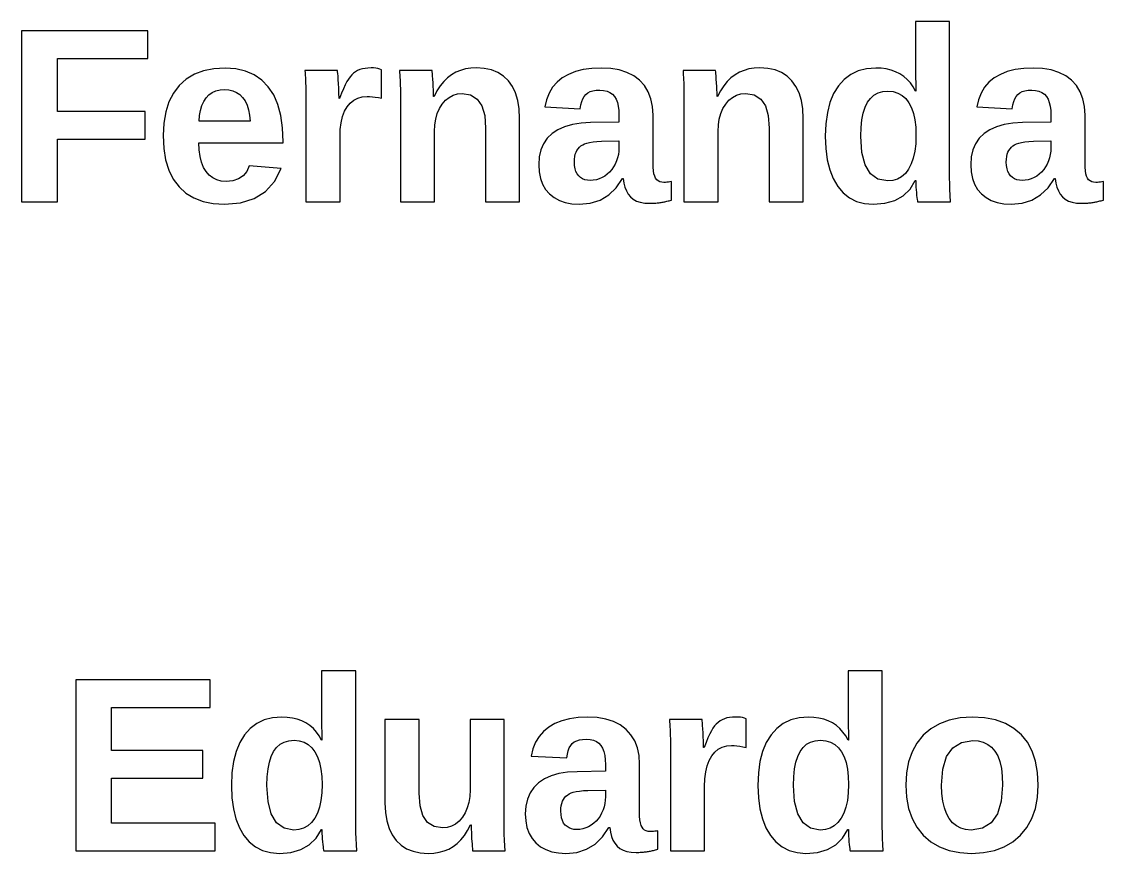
# Model space of a CAD drawing. Header units: metres. Extents: x 18 to 589, y 31 to 387.
# Drawn here: x 464.32 to 512.63, y 88.57 to 125.73 of the extents above; entities that cross this region are included whole.
import ezdxf

# ---------------------------------------------------------------- set-up
doc = ezdxf.new("R2010")
doc.units = ezdxf.units.M

msp = doc.modelspace()

# ---------------------------------------------------------------- linework, layer by layer
for p, q in [((505.768, 125.729), (504.243, 125.729)), ((504.243, 125.729), (504.243, 123.586)), ((505.768, 118.958), (505.768, 125.729)), ((469.961, 125.322), (464.324, 125.322)), ((464.324, 125.322), (464.324, 117.678)), ((469.961, 124.085), (469.961, 125.322)), ((465.924, 121.72), (465.924, 124.085)), ((465.924, 124.085), (469.961, 124.085)), ((472.038, 123.375), (471.677, 123.156)), ((472.447, 123.531), (472.038, 123.375)), ((472.904, 123.625), (472.447, 123.531)), ((473.409, 123.656), (472.904, 123.625)), ((473.891, 123.623), (473.409, 123.656)), ((474.325, 123.522), (473.891, 123.623)), ((474.711, 123.355), (474.325, 123.522)), ((475.05, 123.12), (474.711, 123.355)), ((478.43, 123.548), (476.976, 123.548)), ((476.976, 123.548), (476.982, 123.445)), ((476.982, 123.445), (476.988, 123.336)), ((476.988, 123.336), (476.994, 123.222)), ((476.994, 123.222), (477, 123.102)), ((478.437, 123.493), (478.43, 123.548)), ((478.444, 123.406), (478.437, 123.493)), ((478.453, 123.287), (478.444, 123.406)), ((478.463, 123.136), (478.453, 123.287)), ((478.99, 123.261), (478.918, 123.165)), ((479.067, 123.346), (478.99, 123.261)), ((479.15, 123.421), (479.067, 123.346)), ((479.237, 123.486), (479.15, 123.421)), ((479.33, 123.54), (479.237, 123.486)), ((479.43, 123.584), (479.33, 123.54)), ((479.54, 123.618), (479.43, 123.584)), ((479.66, 123.642), (479.54, 123.618)), ((479.788, 123.657), (479.66, 123.642)), ((479.927, 123.662), (479.788, 123.657)), ((480.04, 123.658), (479.927, 123.662)), ((480.143, 123.649), (480.04, 123.658)), ((480.237, 123.632), (480.143, 123.649)), ((480.323, 123.61), (480.237, 123.632)), ((480.399, 123.58), (480.323, 123.61)), ((480.399, 122.306), (480.399, 123.58)), ((482.652, 123.548), (481.198, 123.548)), ((481.198, 123.548), (481.205, 123.45)), ((481.205, 123.45), (481.211, 123.347)), ((481.211, 123.347), (481.217, 123.239)), ((481.217, 123.239), (481.223, 123.126)), ((482.659, 123.493), (482.652, 123.548)), ((482.667, 123.41), (482.659, 123.493)), ((482.676, 123.3), (482.667, 123.41)), ((482.685, 123.162), (482.676, 123.3)), ((483.34, 123.222), (483.172, 123.056)), ((483.52, 123.358), (483.34, 123.222)), ((483.714, 123.467), (483.52, 123.358)), ((483.922, 123.552), (483.714, 123.467)), ((484.145, 123.613), (483.922, 123.552)), ((484.381, 123.65), (484.145, 123.613)), ((484.632, 123.662), (484.381, 123.65)), ((484.988, 123.639), (484.632, 123.662)), ((485.309, 123.57), (484.988, 123.639)), ((485.596, 123.455), (485.309, 123.57)), ((485.848, 123.294), (485.596, 123.455)), ((486.065, 123.087), (485.848, 123.294)), ((488.469, 123.214), (488.234, 123.021)), ((488.743, 123.373), (488.469, 123.214)), ((489.053, 123.497), (488.743, 123.373)), ((489.401, 123.586), (489.053, 123.497)), ((489.786, 123.639), (489.401, 123.586)), ((490.208, 123.656), (489.786, 123.639)), ((490.632, 123.634), (490.208, 123.656)), ((491.016, 123.569), (490.632, 123.634)), ((491.359, 123.459), (491.016, 123.569)), ((491.661, 123.306), (491.359, 123.459)), ((491.922, 123.108), (491.661, 123.306)), ((495.315, 123.548), (493.861, 123.548)), ((493.861, 123.548), (493.867, 123.45)), ((493.867, 123.45), (493.874, 123.347)), ((493.874, 123.347), (493.88, 123.239)), ((493.88, 123.239), (493.885, 123.126)), ((495.322, 123.493), (495.315, 123.548)), ((495.33, 123.41), (495.322, 123.493)), ((495.338, 123.3), (495.33, 123.41)), ((495.348, 123.162), (495.338, 123.3)), ((496.003, 123.222), (495.835, 123.056)), ((496.183, 123.358), (496.003, 123.222)), ((496.377, 123.467), (496.183, 123.358)), ((496.585, 123.552), (496.377, 123.467)), ((496.807, 123.613), (496.585, 123.552)), ((497.044, 123.65), (496.807, 123.613)), ((497.295, 123.662), (497.044, 123.65)), ((497.651, 123.639), (497.295, 123.662)), ((497.972, 123.57), (497.651, 123.639)), ((498.258, 123.455), (497.972, 123.57)), ((498.51, 123.294), (498.258, 123.455)), ((498.727, 123.087), (498.51, 123.294)), ((501.35, 123.37), (501.056, 123.148)), ((501.684, 123.529), (501.35, 123.37)), ((502.057, 123.625), (501.684, 123.529)), ((502.469, 123.656), (502.057, 123.625)), ((502.712, 123.646), (502.469, 123.656)), ((502.941, 123.615), (502.712, 123.646)), ((503.156, 123.563), (502.941, 123.615)), ((503.358, 123.49), (503.156, 123.563)), ((503.546, 123.396), (503.358, 123.49)), ((503.719, 123.282), (503.546, 123.396)), ((503.875, 123.147), (503.719, 123.282)), ((504.243, 123.586), (504.254, 122.62)), ((507.76, 123.214), (507.525, 123.021)), ((508.033, 123.373), (507.76, 123.214)), ((508.344, 123.497), (508.033, 123.373)), ((508.692, 123.586), (508.344, 123.497)), ((509.077, 123.639), (508.692, 123.586)), ((509.499, 123.656), (509.077, 123.639)), ((509.923, 123.634), (509.499, 123.656)), ((510.307, 123.569), (509.923, 123.634)), ((510.65, 123.459), (510.307, 123.569)), ((510.952, 123.306), (510.65, 123.459)), ((511.213, 123.108), (510.952, 123.306)), ((471.364, 122.875), (471.104, 122.536)), ((471.677, 123.156), (471.364, 122.875)), ((475.341, 122.818), (475.05, 123.12)), ((475.581, 122.452), (475.341, 122.818)), ((477, 123.102), (477.005, 122.976)), ((477.005, 122.976), (477.01, 122.84)), ((477.01, 122.84), (477.014, 122.692)), ((478.473, 122.954), (478.463, 123.136)), ((478.483, 122.769), (478.473, 122.954)), ((478.49, 122.61), (478.483, 122.769)), ((478.692, 122.731), (478.609, 122.527)), ((478.771, 122.905), (478.692, 122.731)), ((478.846, 123.05), (478.771, 122.905)), ((478.918, 123.165), (478.846, 123.05)), ((481.223, 123.126), (481.228, 123.008)), ((481.228, 123.008), (481.233, 122.881)), ((481.233, 122.881), (481.237, 122.74)), ((481.237, 122.74), (481.24, 122.585)), ((482.696, 122.997), (482.685, 123.162)), ((482.705, 122.829), (482.696, 122.997)), ((482.713, 122.684), (482.705, 122.829)), ((483.017, 122.861), (482.874, 122.636)), ((483.172, 123.056), (483.017, 122.861)), ((486.244, 122.835), (486.065, 123.087)), ((486.384, 122.542), (486.244, 122.835)), ((488.038, 122.794), (487.881, 122.534)), ((488.234, 123.021), (488.038, 122.794)), ((492.139, 122.871), (491.922, 123.108)), ((492.308, 122.596), (492.139, 122.871)), ((493.885, 123.126), (493.891, 123.008)), ((493.891, 123.008), (493.896, 122.881)), ((493.896, 122.881), (493.899, 122.74)), ((493.899, 122.74), (493.902, 122.585)), ((495.358, 122.997), (495.348, 123.162)), ((495.368, 122.829), (495.358, 122.997)), ((495.376, 122.684), (495.368, 122.829)), ((495.68, 122.861), (495.537, 122.636)), ((495.835, 123.056), (495.68, 122.861)), ((498.907, 122.835), (498.727, 123.087)), ((499.047, 122.542), (498.907, 122.835)), ((500.801, 122.862), (500.589, 122.517)), ((501.056, 123.148), (500.801, 122.862)), ((504.014, 122.992), (503.875, 123.147)), ((504.137, 122.816), (504.014, 122.992)), ((504.243, 122.62), (504.137, 122.816)), ((507.329, 122.794), (507.172, 122.534)), ((507.525, 123.021), (507.329, 122.794)), ((511.43, 122.871), (511.213, 123.108)), ((511.598, 122.596), (511.43, 122.871)), ((471.104, 122.536), (470.902, 122.143)), ((472.455, 122.16), (472.56, 122.322)), ((472.56, 122.322), (472.686, 122.457)), ((472.686, 122.457), (472.832, 122.561)), ((472.832, 122.561), (472.998, 122.636)), ((472.998, 122.636), (473.183, 122.681)), ((473.183, 122.681), (473.388, 122.696)), ((473.388, 122.696), (473.581, 122.682)), ((473.581, 122.682), (473.758, 122.639)), ((473.758, 122.639), (473.919, 122.568)), ((473.919, 122.568), (474.063, 122.469)), ((474.063, 122.469), (474.191, 122.341)), ((474.191, 122.341), (474.3, 122.184)), ((475.768, 122.023), (475.581, 122.452)), ((477.014, 122.692), (477.017, 122.531)), ((477.017, 122.531), (477.019, 122.357)), ((477.019, 122.357), (477.019, 122.17)), ((478.496, 122.478), (478.49, 122.61)), ((478.499, 122.373), (478.496, 122.478)), ((478.5, 122.295), (478.499, 122.373)), ((478.522, 122.295), (478.5, 122.295)), ((478.609, 122.527), (478.522, 122.295)), ((479.155, 122.221), (479.333, 122.313)), ((479.333, 122.313), (479.53, 122.368)), ((479.53, 122.368), (479.748, 122.387)), ((479.748, 122.387), (479.864, 122.384)), ((479.864, 122.384), (479.987, 122.374)), ((479.987, 122.374), (480.118, 122.358)), ((480.118, 122.358), (480.255, 122.335)), ((480.255, 122.335), (480.399, 122.306)), ((481.24, 122.585), (481.241, 122.417)), ((481.241, 122.417), (481.242, 122.235)), ((481.242, 122.235), (481.242, 117.678)), ((482.718, 122.561), (482.713, 122.684)), ((482.722, 122.46), (482.718, 122.561)), ((482.723, 122.381), (482.722, 122.46)), ((482.744, 122.381), (482.723, 122.381)), ((482.874, 122.636), (482.744, 122.381)), ((483.249, 122.213), (483.411, 122.346)), ((483.411, 122.346), (483.589, 122.441)), ((483.589, 122.441), (483.785, 122.498)), ((483.785, 122.498), (483.998, 122.517)), ((483.998, 122.517), (484.375, 122.455)), ((484.375, 122.455), (484.668, 122.27)), ((484.668, 122.27), (484.877, 121.96)), ((486.484, 122.205), (486.384, 122.542)), ((487.764, 122.241), (487.685, 121.915)), ((487.881, 122.534), (487.764, 122.241)), ((489.338, 122.154), (489.387, 122.282)), ((489.387, 122.282), (489.448, 122.389)), ((489.448, 122.389), (489.522, 122.476)), ((489.522, 122.476), (489.61, 122.546)), ((489.61, 122.546), (489.716, 122.6)), ((489.716, 122.6), (489.84, 122.638)), ((489.84, 122.638), (489.983, 122.661)), ((489.983, 122.661), (490.143, 122.669)), ((490.143, 122.669), (490.315, 122.658)), ((490.315, 122.658), (490.467, 122.624)), ((490.467, 122.624), (490.598, 122.568)), ((490.598, 122.568), (490.709, 122.49)), ((490.709, 122.49), (490.799, 122.39)), ((490.799, 122.39), (490.872, 122.266)), ((490.872, 122.266), (490.928, 122.119)), ((492.428, 122.285), (492.308, 122.596)), ((492.5, 121.937), (492.428, 122.285)), ((493.902, 122.585), (493.904, 122.417)), ((493.904, 122.417), (493.904, 122.235)), ((493.904, 122.235), (493.904, 117.678)), ((495.381, 122.561), (495.376, 122.684)), ((495.384, 122.46), (495.381, 122.561)), ((495.385, 122.381), (495.384, 122.46)), ((495.407, 122.381), (495.385, 122.381)), ((495.537, 122.636), (495.407, 122.381)), ((495.912, 122.213), (496.073, 122.346)), ((496.073, 122.346), (496.252, 122.441)), ((496.252, 122.441), (496.448, 122.498)), ((496.448, 122.498), (496.66, 122.517)), ((496.66, 122.517), (497.037, 122.455)), ((497.037, 122.455), (497.33, 122.27)), ((497.33, 122.27), (497.54, 121.96)), ((499.146, 122.205), (499.047, 122.542)), ((500.589, 122.517), (500.424, 122.119)), ((502.1, 122.124), (502.232, 122.302)), ((502.232, 122.302), (502.389, 122.441)), ((502.389, 122.441), (502.572, 122.541)), ((502.572, 122.541), (502.779, 122.6)), ((502.779, 122.6), (503.012, 122.62)), ((503.012, 122.62), (503.247, 122.6)), ((503.247, 122.6), (503.458, 122.538)), ((503.458, 122.538), (503.645, 122.436)), ((503.645, 122.436), (503.808, 122.292)), ((503.808, 122.292), (503.947, 122.108)), ((504.254, 122.62), (504.243, 122.62)), ((507.054, 122.241), (506.976, 121.915)), ((507.172, 122.534), (507.054, 122.241)), ((508.629, 122.154), (508.678, 122.282)), ((508.678, 122.282), (508.739, 122.389)), ((508.739, 122.389), (508.812, 122.476)), ((508.812, 122.476), (508.901, 122.546)), ((508.901, 122.546), (509.007, 122.6)), ((509.007, 122.6), (509.131, 122.638)), ((509.131, 122.638), (509.273, 122.661)), ((509.273, 122.661), (509.434, 122.669)), ((509.434, 122.669), (509.606, 122.658)), ((509.606, 122.658), (509.757, 122.624)), ((509.757, 122.624), (509.889, 122.568)), ((509.889, 122.568), (510, 122.49)), ((510, 122.49), (510.09, 122.39)), ((510.09, 122.39), (510.162, 122.266)), ((510.162, 122.266), (510.218, 122.119)), ((511.719, 122.285), (511.598, 122.596)), ((511.791, 121.937), (511.719, 122.285)), ((470.902, 122.143), (470.758, 121.696)), ((472.271, 121.532), (472.311, 121.765)), ((472.311, 121.765), (472.372, 121.975)), ((472.372, 121.975), (472.455, 122.16)), ((474.3, 122.184), (474.389, 122)), ((474.389, 122), (474.457, 121.786)), ((474.457, 121.786), (474.505, 121.545)), ((475.901, 121.532), (475.768, 122.023)), ((477.019, 122.17), (477.019, 117.678)), ((478.747, 121.723), (478.861, 121.926)), ((478.861, 121.926), (478.998, 122.092)), ((478.998, 122.092), (479.155, 122.221)), ((482.888, 121.62), (482.983, 121.842)), ((482.983, 121.842), (483.105, 122.042)), ((483.105, 122.042), (483.249, 122.213)), ((484.877, 121.96), (485.003, 121.528)), ((486.544, 121.826), (486.484, 122.205)), ((486.564, 121.405), (486.544, 121.826)), ((487.685, 121.915), (489.275, 121.839)), ((489.275, 121.839), (489.3, 122.007)), ((489.3, 122.007), (489.338, 122.154)), ((490.928, 122.119), (490.968, 121.948)), ((490.968, 121.948), (490.992, 121.753)), ((490.992, 121.753), (491, 121.535)), ((492.524, 121.551), (492.5, 121.937)), ((495.551, 121.62), (495.646, 121.842)), ((495.646, 121.842), (495.768, 122.042)), ((495.768, 122.042), (495.912, 122.213)), ((497.54, 121.96), (497.665, 121.528)), ((499.206, 121.826), (499.146, 122.205)), ((499.226, 121.405), (499.206, 121.826)), ((500.424, 122.119), (500.307, 121.669)), ((501.909, 121.643), (501.993, 121.904)), ((501.993, 121.904), (502.1, 122.124)), ((503.947, 122.108), (504.062, 121.885)), ((504.062, 121.885), (504.151, 121.628)), ((506.976, 121.915), (508.566, 121.839)), ((508.566, 121.839), (508.591, 122.007)), ((508.591, 122.007), (508.629, 122.154)), ((510.218, 122.119), (510.259, 121.948)), ((510.259, 121.948), (510.283, 121.753)), ((510.283, 121.753), (510.291, 121.535)), ((511.815, 121.551), (511.791, 121.937)), ((469.836, 121.72), (465.924, 121.72)), ((469.836, 120.483), (469.836, 121.72)), ((470.758, 121.696), (470.672, 121.195)), ((472.254, 121.275), (472.271, 121.532)), ((474.532, 121.275), (472.254, 121.275)), ((474.505, 121.545), (474.532, 121.275)), ((475.981, 120.979), (475.901, 121.532)), ((478.594, 121.212), (478.658, 121.486)), ((478.658, 121.486), (478.747, 121.723)), ((482.78, 121.111), (482.82, 121.376)), ((482.82, 121.376), (482.888, 121.62)), ((485.003, 121.528), (485.045, 120.971)), ((486.564, 117.678), (486.564, 121.405)), ((491, 121.535), (491, 121.237)), ((492.524, 119.414), (492.524, 121.551)), ((495.442, 121.111), (495.483, 121.376)), ((495.483, 121.376), (495.551, 121.62)), ((497.665, 121.528), (497.707, 120.971)), ((499.226, 117.678), (499.226, 121.405)), ((500.307, 121.669), (500.236, 121.165)), ((501.814, 120.995), (501.85, 121.34)), ((501.85, 121.34), (501.909, 121.643)), ((504.151, 121.628), (504.214, 121.335)), ((504.214, 121.335), (504.252, 121.008)), ((510.291, 121.535), (510.291, 121.237)), ((511.815, 119.414), (511.815, 121.551)), ((470.672, 121.195), (470.643, 120.64)), ((476.008, 120.363), (475.981, 120.979)), ((478.544, 120.559), (478.556, 120.903)), ((478.556, 120.903), (478.594, 121.212)), ((482.766, 120.824), (482.78, 121.111)), ((482.766, 117.678), (482.766, 120.824)), ((485.045, 120.971), (485.045, 117.678)), ((488.273, 120.899), (488.014, 120.727)), ((488.574, 121.034), (488.273, 120.899)), ((488.919, 121.132), (488.574, 121.034)), ((489.306, 121.192), (488.919, 121.132)), ((489.736, 121.215), (489.306, 121.192)), ((491, 121.237), (489.736, 121.215)), ((495.429, 120.824), (495.442, 121.111)), ((495.429, 117.678), (495.429, 120.824)), ((497.707, 120.971), (497.707, 117.678)), ((500.236, 121.165), (500.212, 120.608)), ((501.802, 120.608), (501.814, 120.995)), ((504.252, 121.008), (504.265, 120.645)), ((507.563, 120.899), (507.304, 120.727)), ((507.865, 121.034), (507.563, 120.899)), ((508.209, 121.132), (507.865, 121.034)), ((508.597, 121.192), (508.209, 121.132)), ((509.027, 121.215), (508.597, 121.192)), ((510.291, 121.237), (509.027, 121.215)), ((465.924, 120.483), (469.836, 120.483)), ((465.924, 117.678), (465.924, 120.483)), ((470.643, 120.64), (470.671, 120.068)), ((472.256, 119.994), (472.243, 120.32)), ((472.243, 120.32), (476.008, 120.32)), ((476.008, 120.32), (476.008, 120.363)), ((478.544, 117.678), (478.544, 120.559)), ((487.8, 120.518), (487.633, 120.275)), ((488.014, 120.727), (487.8, 120.518)), ((489.465, 120.268), (489.566, 120.303)), ((489.566, 120.303), (489.692, 120.333)), ((489.692, 120.333), (489.843, 120.356)), ((489.843, 120.356), (490.019, 120.373)), ((490.019, 120.373), (490.219, 120.385)), ((490.219, 120.385), (491, 120.396)), ((491, 120.396), (491, 120.098)), ((500.212, 120.608), (500.235, 120.058)), ((501.85, 119.889), (501.802, 120.608)), ((504.265, 120.645), (504.252, 120.273)), ((507.09, 120.518), (506.924, 120.275)), ((507.304, 120.727), (507.09, 120.518)), ((508.755, 120.268), (508.857, 120.303)), ((508.857, 120.303), (508.983, 120.333)), ((508.983, 120.333), (509.134, 120.356)), ((509.134, 120.356), (509.309, 120.373)), ((509.309, 120.373), (509.51, 120.385)), ((509.51, 120.385), (510.291, 120.396)), ((510.291, 120.396), (510.291, 120.098)), ((470.671, 120.068), (470.756, 119.553)), ((472.294, 119.702), (472.256, 119.994)), ((487.515, 119.998), (487.443, 119.685)), ((487.633, 120.275), (487.515, 119.998)), ((489.051, 119.801), (489.084, 119.895)), ((489.084, 119.895), (489.126, 119.978)), ((489.126, 119.978), (489.177, 120.052)), ((489.177, 120.052), (489.236, 120.118)), ((489.236, 120.118), (489.304, 120.176)), ((489.304, 120.176), (489.38, 120.226)), ((489.38, 120.226), (489.465, 120.268)), ((490.993, 119.945), (490.973, 119.796)), ((491, 120.098), (490.993, 119.945)), ((500.235, 120.058), (500.302, 119.559)), ((501.994, 119.33), (501.85, 119.889)), ((504.212, 119.936), (504.146, 119.635)), ((504.252, 120.273), (504.212, 119.936)), ((506.805, 119.998), (506.734, 119.685)), ((506.924, 120.275), (506.805, 119.998)), ((508.342, 119.801), (508.374, 119.895)), ((508.374, 119.895), (508.416, 119.978)), ((508.416, 119.978), (508.467, 120.052)), ((508.467, 120.052), (508.527, 120.118)), ((508.527, 120.118), (508.594, 120.176)), ((508.594, 120.176), (508.671, 120.226)), ((508.671, 120.226), (508.755, 120.268)), ((510.284, 119.945), (510.264, 119.796)), ((510.291, 120.098), (510.284, 119.945)), ((470.756, 119.553), (470.899, 119.096)), ((472.357, 119.443), (472.294, 119.702)), ((472.446, 119.218), (472.357, 119.443)), ((487.443, 119.685), (487.42, 119.338)), ((487.42, 119.338), (487.439, 119.017)), ((489.009, 119.457), (489.014, 119.582)), ((489.017, 119.299), (489.009, 119.457)), ((489.014, 119.582), (489.028, 119.697)), ((489.028, 119.697), (489.051, 119.801)), ((490.832, 119.368), (490.759, 119.236)), ((490.892, 119.507), (490.832, 119.368)), ((490.939, 119.65), (490.892, 119.507)), ((490.973, 119.796), (490.939, 119.65)), ((492.529, 119.229), (492.524, 119.414)), ((500.302, 119.559), (500.414, 119.112)), ((502.234, 118.931), (501.994, 119.33)), ((504.053, 119.369), (503.934, 119.14)), ((504.146, 119.635), (504.053, 119.369)), ((506.734, 119.685), (506.71, 119.338)), ((506.71, 119.338), (506.729, 119.017)), ((508.3, 119.457), (508.304, 119.582)), ((508.307, 119.299), (508.3, 119.457)), ((508.304, 119.582), (508.318, 119.697)), ((508.318, 119.697), (508.342, 119.801)), ((510.123, 119.368), (510.05, 119.236)), ((510.183, 119.507), (510.123, 119.368)), ((510.23, 119.65), (510.183, 119.507)), ((510.264, 119.796), (510.23, 119.65)), ((511.82, 119.229), (511.815, 119.414)), ((470.899, 119.096), (471.098, 118.696)), ((472.56, 119.026), (472.446, 119.218)), ((472.698, 118.869), (472.56, 119.026)), ((472.857, 118.747), (472.698, 118.869)), ((474.375, 119.037), (474.219, 118.841)), ((474.484, 119.289), (474.375, 119.037)), ((475.921, 119.164), (474.484, 119.289)), ((475.62, 118.59), (475.921, 119.164)), ((487.439, 119.017), (487.496, 118.726)), ((489.04, 119.158), (489.017, 119.299)), ((489.078, 119.033), (489.04, 119.158)), ((489.132, 118.926), (489.078, 119.033)), ((489.202, 118.836), (489.132, 118.926)), ((490.481, 118.912), (490.368, 118.828)), ((490.584, 119.008), (490.481, 118.912)), ((490.677, 119.116), (490.584, 119.008)), ((490.759, 119.236), (490.677, 119.116)), ((492.542, 119.068), (492.529, 119.229)), ((492.564, 118.932), (492.542, 119.068)), ((492.596, 118.82), (492.564, 118.932)), ((500.414, 119.112), (500.57, 118.715)), ((502.569, 118.691), (502.234, 118.931)), ((503.791, 118.95), (503.626, 118.801)), ((503.934, 119.14), (503.791, 118.95)), ((505.769, 118.734), (505.768, 118.958)), ((506.729, 119.017), (506.787, 118.726)), ((508.331, 119.158), (508.307, 119.299)), ((508.369, 119.033), (508.331, 119.158)), ((508.423, 118.926), (508.369, 119.033)), ((508.492, 118.836), (508.423, 118.926)), ((509.772, 118.912), (509.659, 118.828)), ((509.875, 119.008), (509.772, 118.912)), ((509.968, 119.116), (509.875, 119.008)), ((510.05, 119.236), (509.968, 119.116)), ((511.833, 119.068), (511.82, 119.229)), ((511.855, 118.932), (511.833, 119.068)), ((511.886, 118.82), (511.855, 118.932)), ((471.098, 118.696), (471.353, 118.353)), ((473.038, 118.659), (472.857, 118.747)), ((473.24, 118.607), (473.038, 118.659)), ((473.464, 118.589), (473.24, 118.607)), ((473.763, 118.617), (473.464, 118.589)), ((474.015, 118.701), (473.763, 118.617)), ((474.219, 118.841), (474.015, 118.701)), ((475.216, 118.144), (475.62, 118.59)), ((487.496, 118.726), (487.591, 118.465)), ((487.591, 118.465), (487.725, 118.234)), ((489.284, 118.763), (489.202, 118.836)), ((489.376, 118.706), (489.284, 118.763)), ((489.479, 118.665), (489.376, 118.706)), ((489.591, 118.641), (489.479, 118.665)), ((489.714, 118.633), (489.591, 118.641)), ((489.855, 118.641), (489.714, 118.633)), ((489.991, 118.664), (489.855, 118.641)), ((490.121, 118.703), (489.991, 118.664)), ((490.247, 118.758), (490.121, 118.703)), ((490.368, 118.828), (490.247, 118.758)), ((490.875, 118.309), (491.157, 118.725)), ((491.157, 118.725), (491.19, 118.725)), ((491.19, 118.725), (491.22, 118.516)), ((491.22, 118.516), (491.268, 118.329)), ((492.636, 118.733), (492.596, 118.82)), ((492.686, 118.666), (492.636, 118.733)), ((492.749, 118.613), (492.686, 118.666)), ((492.823, 118.576), (492.749, 118.613)), ((492.909, 118.553), (492.823, 118.576)), ((493.007, 118.546), (492.909, 118.553)), ((493.076, 118.547), (493.007, 118.546)), ((493.144, 118.551), (493.076, 118.547)), ((493.212, 118.558), (493.144, 118.551)), ((493.278, 118.567), (493.212, 118.558)), ((493.344, 118.579), (493.278, 118.567)), ((493.344, 117.754), (493.344, 118.579)), ((500.57, 118.715), (500.771, 118.37)), ((500.771, 118.37), (501.013, 118.082)), ((503.001, 118.611), (502.569, 118.691)), ((503.231, 118.632), (503.001, 118.611)), ((503.439, 118.696), (503.231, 118.632)), ((503.626, 118.801), (503.439, 118.696)), ((503.999, 118.25), (504.232, 118.633)), ((504.232, 118.633), (504.254, 118.633)), ((504.254, 118.633), (504.255, 118.542)), ((504.255, 118.542), (504.259, 118.441)), ((504.259, 118.441), (504.265, 118.332)), ((505.775, 118.493), (505.769, 118.734)), ((505.783, 118.237), (505.775, 118.493)), ((506.787, 118.726), (506.882, 118.465)), ((506.882, 118.465), (507.016, 118.234)), ((508.574, 118.763), (508.492, 118.836)), ((508.667, 118.706), (508.574, 118.763)), ((508.769, 118.665), (508.667, 118.706)), ((508.882, 118.641), (508.769, 118.665)), ((509.005, 118.633), (508.882, 118.641)), ((509.146, 118.641), (509.005, 118.633)), ((509.281, 118.664), (509.146, 118.641)), ((509.412, 118.703), (509.281, 118.664)), ((509.538, 118.758), (509.412, 118.703)), ((509.659, 118.828), (509.538, 118.758)), ((510.166, 118.309), (510.448, 118.725)), ((510.448, 118.725), (510.481, 118.725)), ((510.481, 118.725), (510.511, 118.516)), ((510.511, 118.516), (510.559, 118.329)), ((511.926, 118.733), (511.886, 118.82)), ((511.977, 118.666), (511.926, 118.733)), ((512.039, 118.613), (511.977, 118.666)), ((512.114, 118.576), (512.039, 118.613)), ((512.2, 118.553), (512.114, 118.576)), ((512.298, 118.546), (512.2, 118.553)), ((512.367, 118.547), (512.298, 118.546)), ((512.435, 118.551), (512.367, 118.547)), ((512.502, 118.558), (512.435, 118.551)), ((512.569, 118.567), (512.502, 118.558)), ((512.634, 118.579), (512.569, 118.567)), ((512.634, 117.754), (512.634, 118.579)), ((471.353, 118.353), (471.662, 118.071)), ((471.662, 118.071), (472.02, 117.852)), ((474.71, 117.825), (475.216, 118.144)), ((487.725, 118.234), (487.897, 118.033)), ((487.897, 118.033), (488.103, 117.866)), ((490.155, 117.754), (490.541, 117.985)), ((490.541, 117.985), (490.875, 118.309)), ((491.268, 118.329), (491.334, 118.163)), ((491.334, 118.163), (491.417, 118.018)), ((491.417, 118.018), (491.518, 117.895)), ((491.518, 117.895), (491.64, 117.793)), ((501.013, 118.082), (501.293, 117.858)), ((503.32, 117.74), (503.695, 117.952)), ((503.695, 117.952), (503.999, 118.25)), ((504.265, 118.332), (504.273, 118.214)), ((504.273, 118.214), (504.284, 118.088)), ((504.284, 118.088), (504.295, 117.966)), ((504.295, 117.966), (504.306, 117.865)), ((505.795, 117.965), (505.783, 118.237)), ((505.811, 117.678), (505.795, 117.965)), ((507.016, 118.234), (507.188, 118.033)), ((507.188, 118.033), (507.394, 117.866)), ((509.446, 117.754), (509.832, 117.985)), ((509.832, 117.985), (510.166, 118.309)), ((510.559, 118.329), (510.625, 118.163)), ((510.625, 118.163), (510.708, 118.018)), ((510.708, 118.018), (510.809, 117.895)), ((510.809, 117.895), (510.93, 117.793)), ((464.324, 117.678), (465.924, 117.678)), ((472.02, 117.852), (472.427, 117.695)), ((472.427, 117.695), (472.883, 117.601)), ((472.883, 117.601), (473.388, 117.57)), ((473.388, 117.57), (474.1, 117.633)), ((474.1, 117.633), (474.71, 117.825)), ((477.019, 117.678), (478.544, 117.678)), ((481.242, 117.678), (482.766, 117.678)), ((485.045, 117.678), (486.564, 117.678)), ((488.103, 117.866), (488.339, 117.736)), ((488.339, 117.736), (488.605, 117.644)), ((488.605, 117.644), (488.9, 117.588)), ((488.9, 117.588), (489.226, 117.57)), ((489.226, 117.57), (489.716, 117.616)), ((489.716, 117.616), (490.155, 117.754)), ((491.64, 117.793), (491.785, 117.714)), ((491.785, 117.714), (491.955, 117.658)), ((491.955, 117.658), (492.149, 117.624)), ((492.149, 117.624), (492.367, 117.613)), ((492.367, 117.613), (492.431, 117.613)), ((492.431, 117.613), (492.491, 117.615)), ((492.491, 117.615), (492.548, 117.617)), ((492.548, 117.617), (492.601, 117.62)), ((492.601, 117.62), (492.652, 117.624)), ((492.652, 117.624), (492.7, 117.628)), ((492.7, 117.628), (492.747, 117.633)), ((492.747, 117.633), (492.794, 117.639)), ((492.794, 117.639), (492.839, 117.645)), ((492.839, 117.645), (492.882, 117.651)), ((492.882, 117.651), (492.926, 117.658)), ((492.926, 117.658), (492.969, 117.666)), ((492.969, 117.666), (493.013, 117.674)), ((493.013, 117.674), (493.056, 117.684)), ((493.056, 117.684), (493.099, 117.694)), ((493.099, 117.694), (493.144, 117.705)), ((493.144, 117.705), (493.191, 117.717)), ((493.191, 117.717), (493.239, 117.729)), ((493.239, 117.729), (493.29, 117.741)), ((493.29, 117.741), (493.344, 117.754)), ((493.904, 117.678), (495.429, 117.678)), ((497.707, 117.678), (499.226, 117.678)), ((501.293, 117.858), (501.61, 117.698)), ((501.61, 117.698), (501.964, 117.602)), ((501.964, 117.602), (502.355, 117.57)), ((502.355, 117.57), (502.873, 117.612)), ((502.873, 117.612), (503.32, 117.74)), ((504.306, 117.865), (504.317, 117.783)), ((504.317, 117.783), (504.326, 117.72)), ((504.326, 117.72), (504.335, 117.678)), ((504.335, 117.678), (505.811, 117.678)), ((507.394, 117.866), (507.629, 117.736)), ((507.629, 117.736), (507.895, 117.644)), ((507.895, 117.644), (508.191, 117.588)), ((508.191, 117.588), (508.517, 117.57)), ((508.517, 117.57), (509.007, 117.616)), ((509.007, 117.616), (509.446, 117.754)), ((510.93, 117.793), (511.076, 117.714)), ((511.076, 117.714), (511.246, 117.658)), ((511.246, 117.658), (511.44, 117.624)), ((511.44, 117.624), (511.658, 117.613)), ((511.658, 117.613), (511.721, 117.613)), ((511.721, 117.613), (511.782, 117.615)), ((511.782, 117.615), (511.838, 117.617)), ((511.838, 117.617), (511.892, 117.62)), ((511.892, 117.62), (511.943, 117.624)), ((511.943, 117.624), (511.991, 117.628)), ((511.991, 117.628), (512.038, 117.633)), ((512.038, 117.633), (512.084, 117.639)), ((512.084, 117.639), (512.129, 117.645)), ((512.129, 117.645), (512.173, 117.651)), ((512.173, 117.651), (512.217, 117.658)), ((512.217, 117.658), (512.26, 117.666)), ((512.26, 117.666), (512.303, 117.674)), ((512.303, 117.674), (512.347, 117.684)), ((512.347, 117.684), (512.39, 117.694)), ((512.39, 117.694), (512.435, 117.705)), ((512.435, 117.705), (512.481, 117.717)), ((512.481, 117.717), (512.53, 117.729)), ((512.53, 117.729), (512.581, 117.741)), ((512.581, 117.741), (512.634, 117.754)), ((479.245, 96.7287), (477.72, 96.7287)), ((477.72, 96.7287), (477.72, 94.5858)), ((479.245, 89.9583), (479.245, 96.7287)), ((502.758, 96.7287), (501.234, 96.7287)), ((501.234, 96.7287), (501.234, 94.5858)), ((502.758, 89.9583), (502.758, 96.7287)), ((472.751, 96.3218), (466.74, 96.3218)), ((466.74, 96.3218), (466.74, 88.678)), ((472.751, 95.0849), (472.751, 96.3218)), ((468.34, 93.1645), (468.34, 95.0849)), ((468.34, 95.0849), (472.751, 95.0849)), ((474.828, 94.3702), (474.533, 94.1476)), ((475.161, 94.5291), (474.828, 94.3702)), ((475.534, 94.6245), (475.161, 94.5291)), ((475.946, 94.6563), (475.534, 94.6245)), ((476.189, 94.6459), (475.946, 94.6563)), ((476.418, 94.6146), (476.189, 94.6459)), ((476.634, 94.5626), (476.418, 94.6146)), ((476.835, 94.4897), (476.634, 94.5626)), ((477.023, 94.3959), (476.835, 94.4897)), ((477.196, 94.2816), (477.023, 94.3959)), ((477.352, 94.1468), (477.196, 94.2816)), ((477.72, 94.5858), (477.731, 93.6201)), ((482.075, 94.5478), (480.551, 94.5478)), ((480.551, 94.5478), (480.551, 90.8209)), ((482.075, 91.2549), (482.075, 94.5478)), ((485.873, 94.5478), (484.348, 94.5478)), ((484.348, 94.5478), (484.348, 91.4014)), ((485.873, 89.9909), (485.873, 94.5478)), ((487.865, 94.2141), (487.63, 94.0207)), ((488.139, 94.3733), (487.865, 94.2141)), ((488.449, 94.4971), (488.139, 94.3733)), ((488.797, 94.5856), (488.449, 94.4971)), ((489.182, 94.6386), (488.797, 94.5856)), ((489.604, 94.6563), (489.182, 94.6386)), ((490.028, 94.6344), (489.604, 94.6563)), ((490.412, 94.5686), (490.028, 94.6344)), ((490.755, 94.4591), (490.412, 94.5686)), ((491.057, 94.3056), (490.755, 94.4591)), ((491.318, 94.1084), (491.057, 94.3056)), ((494.711, 94.5478), (493.257, 94.5478)), ((493.257, 94.5478), (493.263, 94.4451)), ((493.263, 94.4451), (493.27, 94.3365)), ((493.27, 94.3365), (493.276, 94.222)), ((493.276, 94.222), (493.281, 94.1017)), ((494.718, 94.4928), (494.711, 94.5478)), ((494.726, 94.4059), (494.718, 94.4928)), ((494.734, 94.2871), (494.726, 94.4059)), ((494.744, 94.1364), (494.734, 94.2871)), ((495.271, 94.2611), (495.199, 94.1653)), ((495.348, 94.3463), (495.271, 94.2611)), ((495.431, 94.4212), (495.348, 94.3463)), ((495.519, 94.4857), (495.431, 94.4212)), ((495.611, 94.5397), (495.519, 94.4857)), ((495.712, 94.5836), (495.611, 94.5397)), ((495.822, 94.6178), (495.712, 94.5836)), ((495.941, 94.6422), (495.822, 94.6178)), ((496.07, 94.6569), (495.941, 94.6422)), ((496.208, 94.6617), (496.07, 94.6569)), ((496.321, 94.6585), (496.208, 94.6617)), ((496.424, 94.6487), (496.321, 94.6585)), ((496.519, 94.6325), (496.424, 94.6487)), ((496.604, 94.6097), (496.519, 94.6325)), ((496.68, 94.5804), (496.604, 94.6097)), ((496.68, 93.3055), (496.68, 94.5804)), ((498.341, 94.3702), (498.047, 94.1476)), ((498.675, 94.5291), (498.341, 94.3702)), ((499.048, 94.6245), (498.675, 94.5291)), ((499.46, 94.6563), (499.048, 94.6245)), ((499.702, 94.6459), (499.46, 94.6563)), ((499.932, 94.6146), (499.702, 94.6459)), ((500.147, 94.5626), (499.932, 94.6146)), ((500.349, 94.4897), (500.147, 94.5626)), ((500.537, 94.3959), (500.349, 94.4897)), ((500.709, 94.2816), (500.537, 94.3959)), ((500.866, 94.1468), (500.709, 94.2816)), ((501.234, 94.5858), (501.245, 93.6201)), ((505.315, 94.3643), (504.928, 94.1372)), ((505.753, 94.5265), (505.315, 94.3643)), ((506.24, 94.6239), (505.753, 94.5265)), ((506.777, 94.6563), (506.24, 94.6239)), ((507.325, 94.625), (506.777, 94.6563)), ((507.818, 94.5309), (507.325, 94.625)), ((508.257, 94.3741), (507.818, 94.5309)), ((508.641, 94.1546), (508.257, 94.3741)), ((474.278, 93.8615), (474.066, 93.517)), ((474.533, 94.1476), (474.278, 93.8615)), ((477.492, 93.9916), (477.352, 94.1468)), ((477.614, 93.8161), (477.492, 93.9916)), ((477.72, 93.6201), (477.614, 93.8161)), ((487.434, 93.7941), (487.277, 93.5342)), ((487.63, 94.0207), (487.434, 93.7941)), ((491.535, 93.8708), (491.318, 94.1084)), ((491.704, 93.5963), (491.535, 93.8708)), ((493.281, 94.1017), (493.287, 93.9755)), ((493.287, 93.9755), (493.292, 93.84)), ((493.292, 93.84), (493.296, 93.6917)), ((494.754, 93.9538), (494.744, 94.1364)), ((494.764, 93.7686), (494.754, 93.9538)), ((494.772, 93.6101), (494.764, 93.7686)), ((494.973, 93.7308), (494.89, 93.5274)), ((495.053, 93.905), (494.973, 93.7308)), ((495.128, 94.0498), (495.053, 93.905)), ((495.199, 94.1653), (495.128, 94.0498)), ((497.792, 93.8615), (497.58, 93.517)), ((498.047, 94.1476), (497.792, 93.8615)), ((501.005, 93.9916), (500.866, 94.1468)), ((501.128, 93.8161), (501.005, 93.9916)), ((501.234, 93.6201), (501.128, 93.8161)), ((504.591, 93.8453), (504.309, 93.4967)), ((504.928, 94.1372), (504.591, 93.8453)), ((508.971, 93.8724), (508.641, 94.1546)), ((509.244, 93.5314), (508.971, 93.8724)), ((474.066, 93.517), (473.902, 93.1194)), ((475.578, 93.1237), (475.71, 93.3024)), ((475.71, 93.3024), (475.867, 93.4414)), ((475.867, 93.4414), (476.049, 93.5407)), ((476.049, 93.5407), (476.256, 93.6003)), ((476.256, 93.6003), (476.489, 93.6201)), ((476.489, 93.6201), (476.724, 93.5996)), ((476.724, 93.5996), (476.936, 93.5381)), ((476.936, 93.5381), (477.123, 93.4356)), ((477.123, 93.4356), (477.286, 93.2921)), ((477.286, 93.2921), (477.425, 93.1075)), ((477.731, 93.6201), (477.72, 93.6201)), ((487.16, 93.2412), (487.081, 92.9149)), ((487.277, 93.5342), (487.16, 93.2412)), ((488.734, 93.1545), (488.783, 93.282)), ((488.783, 93.282), (488.844, 93.3893)), ((488.844, 93.3893), (488.918, 93.4764)), ((488.918, 93.4764), (489.006, 93.5457)), ((489.006, 93.5457), (489.112, 93.5997)), ((489.112, 93.5997), (489.236, 93.6382)), ((489.236, 93.6382), (489.379, 93.6613)), ((489.379, 93.6613), (489.539, 93.669)), ((489.539, 93.669), (489.711, 93.6579)), ((489.711, 93.6579), (489.863, 93.6243)), ((489.863, 93.6243), (489.994, 93.5684)), ((489.994, 93.5684), (490.105, 93.4902)), ((490.105, 93.4902), (490.195, 93.3896)), ((490.195, 93.3896), (490.268, 93.266)), ((490.268, 93.266), (490.324, 93.1188)), ((491.824, 93.2849), (491.704, 93.5963)), ((491.896, 92.9366), (491.824, 93.2849)), ((493.296, 93.6917), (493.298, 93.5305)), ((493.298, 93.5305), (493.3, 93.3566)), ((493.3, 93.3566), (493.3, 93.1699)), ((494.777, 93.4782), (494.772, 93.6101)), ((494.78, 93.3731), (494.777, 93.4782)), ((494.781, 93.2946), (494.78, 93.3731)), ((494.803, 93.2946), (494.781, 93.2946)), ((494.89, 93.5274), (494.803, 93.2946)), ((495.436, 93.2209), (495.614, 93.3131)), ((495.614, 93.3131), (495.811, 93.3684)), ((495.811, 93.3684), (496.029, 93.3869)), ((496.029, 93.3869), (496.146, 93.3836)), ((496.146, 93.3836), (496.269, 93.3739)), ((496.269, 93.3739), (496.399, 93.3576)), ((496.399, 93.3576), (496.536, 93.3348)), ((496.536, 93.3348), (496.68, 93.3055)), ((497.58, 93.517), (497.415, 93.1194)), ((499.091, 93.1237), (499.223, 93.3024)), ((499.223, 93.3024), (499.38, 93.4414)), ((499.38, 93.4414), (499.562, 93.5407)), ((499.562, 93.5407), (499.77, 93.6003)), ((499.77, 93.6003), (500.002, 93.6201)), ((500.002, 93.6201), (500.238, 93.5996)), ((500.238, 93.5996), (500.449, 93.5381)), ((500.449, 93.5381), (500.636, 93.4356)), ((500.636, 93.4356), (500.799, 93.2921)), ((500.799, 93.2921), (500.938, 93.1075)), ((501.245, 93.6201), (501.234, 93.6201)), ((504.309, 93.4967), (504.091, 93.0997)), ((505.632, 92.8926), (505.91, 93.2908)), ((505.91, 93.2908), (506.299, 93.5297)), ((506.299, 93.5297), (506.799, 93.6093)), ((506.799, 93.6093), (507.047, 93.5905)), ((507.047, 93.5905), (507.27, 93.5338)), ((507.27, 93.5338), (507.468, 93.4394)), ((507.468, 93.4394), (507.642, 93.3073)), ((507.642, 93.3073), (507.791, 93.1373)), ((509.456, 93.1355), (509.244, 93.5314)), ((472.42, 93.1645), (468.34, 93.1645)), ((472.42, 91.9276), (472.42, 93.1645)), ((473.902, 93.1194), (473.784, 92.6686)), ((475.387, 92.6429), (475.47, 92.9043)), ((475.47, 92.9043), (475.578, 93.1237)), ((477.425, 93.1075), (477.539, 92.885)), ((477.539, 92.885), (477.628, 92.6275)), ((487.081, 92.9149), (488.671, 92.8389)), ((488.671, 92.8389), (488.696, 93.0068)), ((488.696, 93.0068), (488.734, 93.1545)), ((490.324, 93.1188), (490.364, 92.9479)), ((490.364, 92.9479), (490.388, 92.7534)), ((491.92, 92.5514), (491.896, 92.9366)), ((493.3, 93.1699), (493.3, 88.678)), ((495.028, 92.7235), (495.142, 92.9258)), ((495.142, 92.9258), (495.279, 93.0918)), ((495.279, 93.0918), (495.436, 93.2209)), ((497.415, 93.1194), (497.297, 92.6686)), ((498.9, 92.6429), (498.983, 92.9043)), ((498.983, 92.9043), (499.091, 93.1237)), ((500.938, 93.1075), (501.052, 92.885)), ((501.052, 92.885), (501.141, 92.6275)), ((504.091, 93.0997), (503.934, 92.6543)), ((505.465, 92.3351), (505.632, 92.8926)), ((507.791, 93.1373), (507.914, 92.9255)), ((507.914, 92.9255), (508.01, 92.6677)), ((509.607, 92.6847), (509.456, 93.1355)), ((473.784, 92.6686), (473.713, 92.1646)), ((475.291, 91.9945), (475.327, 92.3397)), ((475.327, 92.3397), (475.387, 92.6429)), ((477.628, 92.6275), (477.691, 92.3351)), ((477.691, 92.3351), (477.729, 92.0077)), ((490.388, 92.7534), (490.396, 92.5352)), ((490.396, 92.5352), (490.396, 92.2368)), ((491.92, 90.414), (491.92, 92.5514)), ((494.876, 92.2122), (494.939, 92.4857)), ((494.939, 92.4857), (495.028, 92.7235)), ((497.297, 92.6686), (497.227, 92.1646)), ((498.804, 91.9945), (498.84, 92.3397)), ((498.84, 92.3397), (498.9, 92.6429)), ((501.141, 92.6275), (501.205, 92.3351)), ((501.205, 92.3351), (501.243, 92.0077)), ((503.934, 92.6543), (503.841, 92.1605)), ((505.41, 91.6183), (505.465, 92.3351)), ((508.01, 92.6677), (508.078, 92.3639)), ((508.078, 92.3639), (508.119, 92.0141)), ((509.698, 92.1789), (509.607, 92.6847)), ((468.34, 89.9149), (468.34, 91.9276)), ((468.34, 91.9276), (472.42, 91.9276)), ((473.713, 92.1646), (473.69, 91.6075)), ((475.279, 91.6075), (475.291, 91.9945)), ((477.729, 92.0077), (477.742, 91.6454)), ((487.669, 91.8991), (487.41, 91.7268)), ((487.97, 92.0341), (487.669, 91.8991)), ((488.315, 92.1318), (487.97, 92.0341)), ((488.702, 92.1921), (488.315, 92.1318)), ((489.132, 92.2151), (488.702, 92.1921)), ((490.396, 92.2368), (489.132, 92.2151)), ((494.825, 91.5586), (494.838, 91.9032)), ((494.838, 91.9032), (494.876, 92.2122)), ((497.227, 92.1646), (497.203, 91.6075)), ((498.792, 91.6075), (498.804, 91.9945)), ((501.243, 92.0077), (501.255, 91.6454)), ((503.841, 92.1605), (503.809, 91.6183)), ((508.119, 92.0141), (508.133, 91.6183)), ((509.728, 91.6183), (509.698, 92.1789)), ((473.69, 91.6075), (473.712, 91.0579)), ((475.327, 90.8888), (475.279, 91.6075)), ((477.742, 91.6454), (477.729, 91.2727)), ((484.348, 91.4014), (484.335, 91.1148)), ((487.196, 91.5185), (487.029, 91.2755)), ((487.41, 91.7268), (487.196, 91.5185)), ((488.962, 91.3034), (489.088, 91.3326)), ((489.088, 91.3326), (489.239, 91.356)), ((489.239, 91.356), (489.415, 91.3734)), ((489.415, 91.3734), (489.615, 91.385)), ((489.615, 91.385), (490.396, 91.3959)), ((490.396, 91.3959), (490.396, 91.0975)), ((494.825, 88.678), (494.825, 91.5586)), ((497.203, 91.6075), (497.225, 91.0579)), ((498.84, 90.8888), (498.792, 91.6075)), ((501.255, 91.6454), (501.242, 91.2727)), ((503.809, 91.6183), (503.841, 91.0741)), ((505.423, 91.2443), (505.41, 91.6183)), ((508.133, 91.6183), (508.077, 90.8957)), ((509.696, 91.0723), (509.728, 91.6183)), ((473.712, 91.0579), (473.779, 90.5594)), ((475.471, 90.3298), (475.327, 90.8888)), ((477.689, 90.9359), (477.623, 90.6348)), ((477.729, 91.2727), (477.689, 90.9359)), ((482.117, 90.6982), (482.075, 91.2549)), ((484.294, 90.8497), (484.226, 90.6062)), ((484.335, 91.1148), (484.294, 90.8497)), ((486.911, 90.9977), (486.839, 90.6853)), ((487.029, 91.2755), (486.911, 90.9977)), ((488.447, 90.8011), (488.48, 90.8948)), ((488.48, 90.8948), (488.522, 90.9781)), ((488.522, 90.9781), (488.573, 91.0523)), ((488.573, 91.0523), (488.632, 91.1184)), ((488.632, 91.1184), (488.7, 91.1764)), ((488.7, 91.1764), (488.776, 91.2264)), ((488.776, 91.2264), (488.861, 91.2684)), ((488.861, 91.2684), (488.962, 91.3034)), ((490.389, 90.9451), (490.369, 90.7959)), ((490.396, 91.0975), (490.389, 90.9451)), ((497.225, 91.0579), (497.292, 90.5594)), ((498.984, 90.3298), (498.84, 90.8888)), ((501.202, 90.9359), (501.136, 90.6348)), ((501.242, 91.2727), (501.202, 90.9359)), ((503.841, 91.0741), (503.934, 90.5785)), ((505.464, 90.9079), (505.423, 91.2443)), ((505.532, 90.6089), (505.464, 90.9079)), ((508.077, 90.8957), (507.908, 90.3337)), ((509.601, 90.5754), (509.696, 91.0723)), ((473.779, 90.5594), (473.891, 90.1118)), ((477.53, 90.3695), (477.411, 90.14)), ((477.623, 90.6348), (477.53, 90.3695)), ((480.551, 90.8209), (480.571, 90.3996)), ((480.571, 90.3996), (480.631, 90.021)), ((482.242, 90.2653), (482.117, 90.6982)), ((484.131, 90.384), (484.009, 90.1834)), ((484.226, 90.6062), (484.131, 90.384)), ((486.839, 90.6853), (486.816, 90.3381)), ((488.405, 90.4574), (488.41, 90.5824)), ((488.413, 90.2989), (488.405, 90.4574)), ((488.41, 90.5824), (488.424, 90.6969)), ((488.424, 90.6969), (488.447, 90.8011)), ((490.228, 90.3679), (490.156, 90.2361)), ((490.288, 90.5073), (490.228, 90.3679)), ((490.335, 90.65), (490.288, 90.5073)), ((490.369, 90.7959), (490.335, 90.65)), ((491.925, 90.2288), (491.92, 90.414)), ((497.292, 90.5594), (497.404, 90.1118)), ((501.044, 90.3695), (500.924, 90.14)), ((501.136, 90.6348), (501.044, 90.3695)), ((503.934, 90.5785), (504.091, 90.1315)), ((505.627, 90.3476), (505.532, 90.6089)), ((505.749, 90.1237), (505.627, 90.3476)), ((509.443, 90.1279), (509.601, 90.5754)), ((472.973, 89.9149), (468.34, 89.9149)), ((472.973, 88.678), (472.973, 89.9149)), ((473.891, 90.1118), (474.047, 89.7152)), ((475.711, 89.9305), (475.471, 90.3298)), ((476.046, 89.691), (475.711, 89.9305)), ((477.268, 89.9496), (477.103, 89.8015)), ((477.411, 90.14), (477.268, 89.9496)), ((479.247, 89.7335), (479.245, 89.9583)), ((480.631, 90.021), (480.731, 89.6852)), ((482.45, 89.9561), (482.242, 90.2653)), ((482.742, 89.7706), (482.45, 89.9561)), ((483.704, 89.8796), (483.525, 89.7847)), ((483.865, 90.0125), (483.704, 89.8796)), ((484.009, 90.1834), (483.865, 90.0125)), ((485.875, 89.6988), (485.873, 89.9909)), ((486.816, 90.3381), (486.835, 90.0168)), ((486.835, 90.0168), (486.892, 89.7257)), ((488.436, 90.1575), (488.413, 90.2989)), ((488.474, 90.0333), (488.436, 90.1575)), ((488.528, 89.9262), (488.474, 90.0333)), ((488.598, 89.8362), (488.528, 89.9262)), ((489.877, 89.9122), (489.764, 89.8281)), ((489.98, 90.0082), (489.877, 89.9122)), ((490.073, 90.1162), (489.98, 90.0082)), ((490.156, 90.2361), (490.073, 90.1162)), ((491.938, 90.0681), (491.925, 90.2288)), ((491.96, 89.9319), (491.938, 90.0681)), ((491.992, 89.8203), (491.96, 89.9319)), ((497.404, 90.1118), (497.561, 89.7152)), ((499.224, 89.9305), (498.984, 90.3298)), ((499.56, 89.691), (499.224, 89.9305)), ((500.781, 89.9496), (500.616, 89.8015)), ((500.924, 90.14), (500.781, 89.9496)), ((502.76, 89.7335), (502.758, 89.9583)), ((504.091, 90.1315), (504.309, 89.7331)), ((505.896, 89.9392), (505.749, 90.1237)), ((506.068, 89.7957), (505.896, 89.9392)), ((507.627, 89.9323), (507.234, 89.6914)), ((507.908, 90.3337), (507.627, 89.9323)), ((509.221, 89.7296), (509.443, 90.1279)), ((474.047, 89.7152), (474.248, 89.3697)), ((476.478, 89.6111), (476.046, 89.691)), ((476.708, 89.6323), (476.478, 89.6111)), ((476.916, 89.6957), (476.708, 89.6323)), ((477.103, 89.8015), (476.916, 89.6957)), ((477.476, 89.25), (477.71, 89.6328)), ((477.71, 89.6328), (477.731, 89.6328)), ((477.731, 89.6328), (477.733, 89.5415)), ((477.733, 89.5415), (477.736, 89.4414)), ((477.736, 89.4414), (477.742, 89.3324)), ((479.252, 89.4931), (479.247, 89.7335)), ((479.26, 89.237), (479.252, 89.4931)), ((480.731, 89.6852), (480.87, 89.3921)), ((480.87, 89.3921), (481.05, 89.1418)), ((483.117, 89.7087), (482.742, 89.7706)), ((483.33, 89.7277), (483.117, 89.7087)), ((483.525, 89.7847), (483.33, 89.7277)), ((484.101, 89.3687), (484.242, 89.592)), ((484.242, 89.592), (484.37, 89.8444)), ((484.37, 89.8444), (484.397, 89.8444)), ((484.397, 89.8444), (484.4, 89.6745)), ((484.4, 89.6745), (484.408, 89.4729)), ((484.408, 89.4729), (484.421, 89.2396)), ((485.88, 89.4215), (485.875, 89.6988)), ((485.889, 89.1589), (485.88, 89.4215)), ((486.892, 89.7257), (486.987, 89.4647)), ((486.987, 89.4647), (487.121, 89.234)), ((488.68, 89.763), (488.598, 89.8362)), ((488.772, 89.706), (488.68, 89.763)), ((488.875, 89.6653), (488.772, 89.706)), ((488.987, 89.6409), (488.875, 89.6653)), ((489.11, 89.6328), (488.987, 89.6409)), ((489.251, 89.6406), (489.11, 89.6328)), ((489.387, 89.664), (489.251, 89.6406)), ((489.518, 89.7031), (489.387, 89.664)), ((489.643, 89.7578), (489.518, 89.7031)), ((489.764, 89.8281), (489.643, 89.7578)), ((490.271, 89.309), (490.553, 89.725)), ((490.553, 89.725), (490.586, 89.725)), ((490.586, 89.725), (490.616, 89.5165)), ((490.616, 89.5165), (490.664, 89.3292)), ((492.032, 89.7331), (491.992, 89.8203)), ((492.082, 89.6657), (492.032, 89.7331)), ((492.145, 89.6133), (492.082, 89.6657)), ((492.219, 89.5759), (492.145, 89.6133)), ((492.305, 89.5535), (492.219, 89.5759)), ((492.403, 89.546), (492.305, 89.5535)), ((492.472, 89.5473), (492.403, 89.546)), ((492.54, 89.5512), (492.472, 89.5473)), ((492.608, 89.5577), (492.54, 89.5512)), ((492.674, 89.5668), (492.608, 89.5577)), ((492.74, 89.5786), (492.674, 89.5668)), ((492.74, 88.7539), (492.74, 89.5786)), ((497.561, 89.7152), (497.762, 89.3697)), ((499.991, 89.6111), (499.56, 89.691)), ((500.221, 89.6323), (499.991, 89.6111)), ((500.43, 89.6957), (500.221, 89.6323)), ((500.616, 89.8015), (500.43, 89.6957)), ((500.99, 89.25), (501.223, 89.6328)), ((501.223, 89.6328), (501.245, 89.6328)), ((501.245, 89.6328), (501.246, 89.5415)), ((501.246, 89.5415), (501.249, 89.4414)), ((501.249, 89.4414), (501.255, 89.3324)), ((502.765, 89.4931), (502.76, 89.7335)), ((502.774, 89.237), (502.765, 89.4931)), ((504.309, 89.7331), (504.591, 89.3833)), ((504.591, 89.3833), (504.927, 89.0903)), ((506.264, 89.6931), (506.068, 89.7957)), ((506.484, 89.6316), (506.264, 89.6931)), ((506.728, 89.6111), (506.484, 89.6316)), ((507.234, 89.6914), (506.728, 89.6111)), ((508.595, 89.0886), (508.936, 89.3805)), ((508.936, 89.3805), (509.221, 89.7296)), ((474.248, 89.3697), (474.491, 89.0816)), ((474.491, 89.0816), (474.77, 88.8576)), ((476.797, 88.7396), (477.172, 88.9523)), ((477.172, 88.9523), (477.476, 89.25)), ((477.742, 89.3324), (477.75, 89.2144)), ((477.75, 89.2144), (477.761, 89.0876)), ((477.761, 89.0876), (477.773, 88.9662)), ((477.773, 88.9662), (477.784, 88.8645)), ((479.273, 88.9653), (479.26, 89.237)), ((479.288, 88.678), (479.273, 88.9653)), ((481.05, 89.1418), (481.267, 88.9358)), ((481.267, 88.9358), (481.519, 88.7755)), ((483.597, 88.8733), (483.778, 89.0093)), ((483.778, 89.0093), (483.946, 89.1745)), ((483.946, 89.1745), (484.101, 89.3687)), ((484.421, 89.2396), (484.439, 88.9746)), ((484.439, 88.9746), (484.462, 88.678)), ((485.901, 88.9111), (485.889, 89.1589)), ((485.916, 88.678), (485.901, 88.9111)), ((487.121, 89.234), (487.293, 89.0333)), ((487.293, 89.0333), (487.499, 88.8664)), ((489.551, 88.7544), (489.937, 88.9855)), ((489.937, 88.9855), (490.271, 89.309)), ((490.664, 89.3292), (490.73, 89.1632)), ((490.73, 89.1632), (490.813, 89.0184)), ((490.813, 89.0184), (490.914, 88.8949)), ((490.914, 88.8949), (491.036, 88.7934)), ((497.762, 89.3697), (498.004, 89.0816)), ((498.004, 89.0816), (498.283, 88.8576)), ((500.31, 88.7396), (500.686, 88.9523)), ((500.686, 88.9523), (500.99, 89.25)), ((501.255, 89.3324), (501.264, 89.2144)), ((501.264, 89.2144), (501.274, 89.0876)), ((501.274, 89.0876), (501.286, 88.9662)), ((501.286, 88.9662), (501.297, 88.8645)), ((502.786, 88.9653), (502.774, 89.237)), ((502.802, 88.678), (502.786, 88.9653)), ((504.927, 89.0903), (505.31, 88.8625)), ((508.205, 88.8615), (508.595, 89.0886)), ((466.74, 88.678), (472.973, 88.678)), ((474.77, 88.8576), (475.087, 88.6975)), ((475.087, 88.6975), (475.441, 88.6015)), ((475.441, 88.6015), (475.833, 88.5695)), ((475.833, 88.5695), (476.35, 88.612)), ((476.35, 88.612), (476.797, 88.7396)), ((477.784, 88.8645), (477.794, 88.7826)), ((477.794, 88.7826), (477.804, 88.7204)), ((477.804, 88.7204), (477.813, 88.678)), ((477.813, 88.678), (479.288, 88.678)), ((481.519, 88.7755), (481.805, 88.6611)), ((481.805, 88.6611), (482.126, 88.5924)), ((482.126, 88.5924), (482.482, 88.5695)), ((482.482, 88.5695), (482.733, 88.5817)), ((482.733, 88.5817), (482.971, 88.6181)), ((482.971, 88.6181), (483.193, 88.6789)), ((483.193, 88.6789), (483.402, 88.7639)), ((483.402, 88.7639), (483.597, 88.8733)), ((484.462, 88.678), (485.916, 88.678)), ((487.499, 88.8664), (487.735, 88.7365)), ((487.735, 88.7365), (488.001, 88.6437)), ((488.001, 88.6437), (488.296, 88.5881)), ((488.296, 88.5881), (488.622, 88.5695)), ((488.622, 88.5695), (489.112, 88.6157)), ((489.112, 88.6157), (489.551, 88.7544)), ((491.036, 88.7934), (491.181, 88.7144)), ((491.181, 88.7144), (491.351, 88.658)), ((491.351, 88.658), (491.545, 88.6242)), ((491.545, 88.6242), (491.763, 88.6129)), ((491.763, 88.6129), (491.827, 88.6133)), ((491.827, 88.6133), (491.887, 88.6146)), ((491.887, 88.6146), (491.944, 88.6168)), ((491.944, 88.6168), (491.997, 88.6198)), ((491.997, 88.6198), (492.048, 88.6238)), ((492.048, 88.6238), (492.096, 88.6283)), ((492.096, 88.6283), (492.143, 88.6333)), ((492.143, 88.6333), (492.19, 88.6387)), ((492.19, 88.6387), (492.235, 88.6446)), ((492.235, 88.6446), (492.279, 88.6509)), ((492.279, 88.6509), (492.322, 88.6578)), ((492.322, 88.6578), (492.365, 88.6656)), ((492.365, 88.6656), (492.409, 88.6743)), ((492.409, 88.6743), (492.452, 88.6838)), ((492.452, 88.6838), (492.495, 88.6942)), ((492.495, 88.6942), (492.54, 88.7053)), ((492.54, 88.7053), (492.587, 88.7168)), ((492.587, 88.7168), (492.635, 88.7288)), ((492.635, 88.7288), (492.686, 88.7411)), ((492.686, 88.7411), (492.74, 88.7539)), ((493.3, 88.678), (494.825, 88.678)), ((498.283, 88.8576), (498.6, 88.6975)), ((498.6, 88.6975), (498.954, 88.6015)), ((498.954, 88.6015), (499.346, 88.5695)), ((499.346, 88.5695), (499.864, 88.612)), ((499.864, 88.612), (500.31, 88.7396)), ((501.297, 88.8645), (501.307, 88.7826)), ((501.307, 88.7826), (501.317, 88.7204)), ((501.317, 88.7204), (501.326, 88.678)), ((501.326, 88.678), (502.802, 88.678)), ((505.31, 88.8625), (505.741, 88.6997)), ((505.741, 88.6997), (506.219, 88.6021)), ((506.219, 88.6021), (506.744, 88.5695)), ((506.744, 88.5695), (507.28, 88.602)), ((507.28, 88.602), (507.767, 88.6993)), ((507.767, 88.6993), (508.205, 88.8615))]:
    msp.add_line(p, q)

doc.saveas('drawing.dxf')
